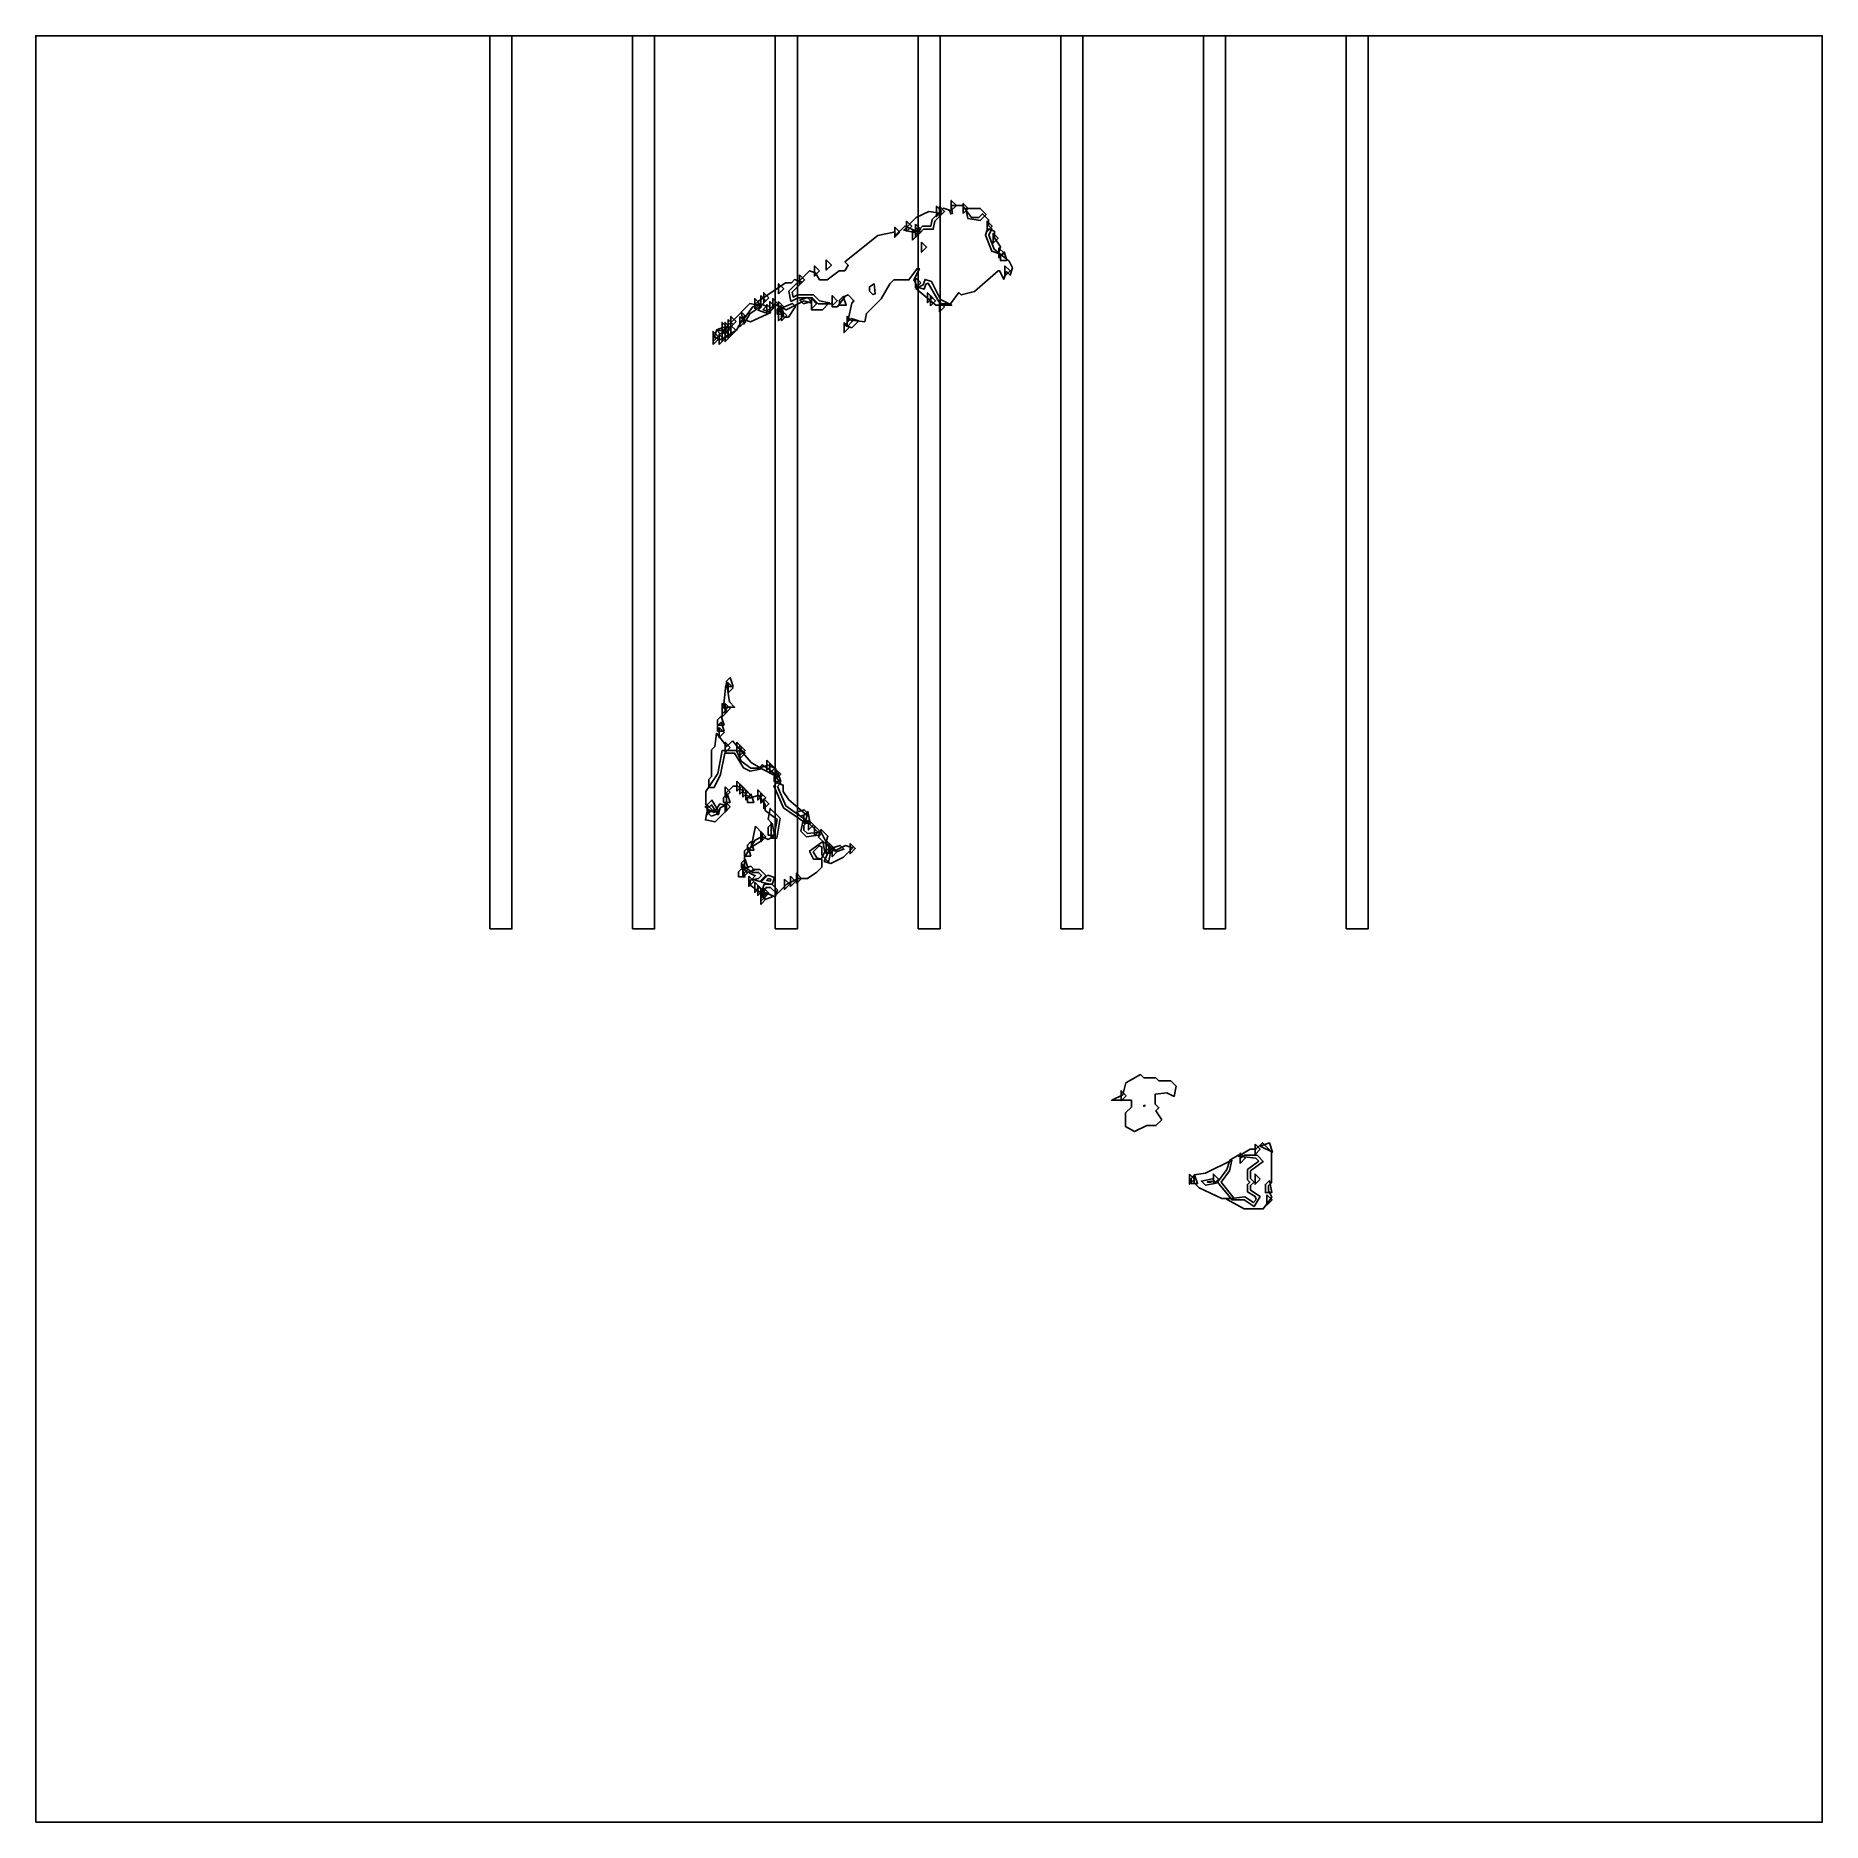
# Model space of a CAD drawing. Header units: millimetres. Extents: x 0 to 289, y 0 to 289.
import ezdxf

# ---------------------------------------------------------------- set-up
doc = ezdxf.new("R2010")
doc.units = ezdxf.units.MM
for name, color, linetype in [('CUT_OUTLINE', 5, 'Continuous'), ('CUT_SLOT', 1, 'Continuous'), ('ENG_D', 3, 'Continuous'), ('ENG_K', 2, 'Continuous'), ('ENG_L', 4, 'Continuous')]:
    doc.layers.add(name, color=color, linetype=linetype)

msp = doc.modelspace()

# ---------------------------------------------------------------- linework, layer by layer
at = {"layer": 'CUT_OUTLINE'}
msp.add_lwpolyline([(0, 0), (289.14, 0), (289.14, 289.14), (0, 289.14), (0, 0)], close=True, dxfattribs=at)
at = {"layer": 'CUT_SLOT'}
for points in [[(73.5, 144.57), (77.07, 144.57), (77.07, 289.14), (73.5, 289.14), (73.5, 144.57)], [(96.6, 144.57), (100.16, 144.57), (100.16, 289.14), (96.6, 289.14), (96.6, 144.57)], [(119.69, 144.57), (123.26, 144.57), (123.26, 289.14), (119.69, 289.14), (119.69, 144.57)], [(119.69, 144.57), (123.26, 144.57), (123.26, 289.14), (119.69, 289.14), (119.69, 144.57)], [(142.79, 144.57), (146.35, 144.57), (146.35, 289.14), (142.79, 289.14), (142.79, 144.57)], [(142.79, 144.57), (146.35, 144.57), (146.35, 289.14), (142.79, 289.14), (142.79, 144.57)], [(165.88, 144.57), (169.44, 144.57), (169.44, 289.14), (165.88, 289.14), (165.88, 144.57)], [(165.88, 144.57), (169.44, 144.57), (169.44, 289.14), (165.88, 289.14), (165.88, 144.57)], [(188.97, 144.57), (192.54, 144.57), (192.54, 289.14), (188.97, 289.14), (188.97, 144.57)], [(212.07, 144.57), (215.63, 144.57), (215.63, 289.14), (212.07, 289.14), (212.07, 144.57)]]:
    msp.add_lwpolyline(points, close=True, dxfattribs=at)
at = {"layer": 'ENG_D'}
for points in [[(143.7, 257.81), (143.12, 257.23), (142.64, 257.71), (142.24, 257.31), (140.47, 257.67), (142.5, 259.7), (144.53, 260.71), (146.77, 260.39), (145.51, 259.14), (145.25, 257.81), (143.7, 257.81)], [(146.25, 261.53), (147.08, 260.7), (146.25, 259.88), (146.25, 261.53)], [(149.01, 261.67), (148.18, 260.85), (148.18, 262.49), (149.01, 261.67)], [(150.11, 260.36), (150.11, 262.01), (150.93, 261.19), (150.11, 260.36)], [(152.85, 259.24), (150.87, 259.53), (150.54, 261.19), (152.86, 261.19), (153.82, 260.22), (152.85, 259.24)], [(141.92, 256.03), (141.92, 257.67), (142.74, 256.85), (141.92, 256.03)], [(143.22, 257.33), (142.4, 256.51), (142.4, 258.15), (143.22, 257.33)], [(155.17, 257.51), (155.17, 256.44), (156.16, 254.96), (155.8, 253.89), (154.75, 254.25), (153.71, 256.84), (154.05, 257.88), (155.17, 257.51)], [(153.97, 257.47), (153.97, 259.12), (154.79, 258.3), (153.97, 257.47)], [(143.36, 255.74), (144.19, 254.92), (143.36, 254.1), (143.36, 255.74)], [(155.89, 253.14), (155.89, 254.78), (156.72, 253.96), (155.89, 253.14)], [(157.19, 252.75), (156.13, 252.75), (156.13, 253.58), (156.72, 254.16), (157.19, 252.75)], [(156.86, 250.24), (156.86, 251.89), (157.68, 251.07), (156.86, 250.24)], [(124.35, 246.23), (121.44, 244.77), (119.56, 245.71), (118.13, 244.29), (116.9, 244.7), (117.42, 245.22), (116.45, 245.7), (116.95, 246.19), (121.36, 249.14), (122.3, 249.14), (122.82, 249.66), (124.05, 249.24), (122.42, 247.61), (122.58, 246.85), (123.31, 247.21), (125.87, 247.21), (126.86, 246.23), (128.43, 245.91), (127.32, 244.8), (125.53, 244.8), (125.53, 245.83), (124.35, 246.23)], [(123.61, 250.44), (124.43, 249.62), (123.61, 248.8), (123.61, 250.44)], [(143.22, 249.14), (142.4, 248.32), (142.4, 249.96), (143.22, 249.14)], [(142.44, 248.23), (143.65, 248.83), (143.93, 249.69), (144.98, 249.34), (146.43, 246.43), (148.24, 245.53), (145.69, 245.53), (142.44, 248.23)], [(114.19, 244.4), (115.58, 245.79), (117.48, 245.41), (115.59, 244.15), (114.58, 242.46), (114.19, 244.4)], [(128.91, 245.43), (128.91, 247.07), (129.73, 246.25), (128.91, 245.43)], [(130.11, 245.53), (130.11, 246.35), (130.7, 246.94), (131.17, 245.53), (130.11, 245.53)], [(112.04, 243.22), (112.86, 242.39), (112.04, 241.57), (112.04, 243.22)], [(113.34, 242.87), (112.52, 242.05), (112.52, 243.7), (113.34, 242.87)], [(113.97, 243.7), (114.79, 242.87), (113.97, 242.05), (113.97, 243.7)], [(120.58, 245.49), (121.05, 244.08), (119.99, 244.08), (119.99, 244.9), (120.58, 245.49)], [(121.54, 243.84), (120.71, 243.02), (120.71, 244.66), (121.54, 243.84)], [(132.1, 241.88), (130.87, 242.29), (131.97, 243.39), (133.21, 242.98), (132.1, 241.88)], [(109.63, 239.64), (109.63, 241.29), (110.45, 240.47), (109.63, 239.64)], [(111.38, 241.95), (112, 241.32), (110.77, 240.91), (110.15, 241.53), (111.38, 241.95)], [(111.08, 239.64), (111.08, 241.29), (111.9, 240.47), (111.08, 239.64)], [(112.38, 241.91), (111.56, 241.09), (111.56, 242.73), (112.38, 241.91)], [(112.04, 182.78), (112.04, 184.42), (112.86, 183.6), (112.04, 182.78)], [(111.08, 180.57), (111.9, 179.75), (111.08, 178.92), (111.08, 180.57)], [(111.56, 181.05), (112.38, 180.23), (111.56, 179.41), (111.56, 181.05)], [(111.41, 177.58), (110.35, 177.58), (110.35, 178.4), (110.94, 178.99), (111.41, 177.58)], [(110.59, 177.2), (111.42, 176.37), (110.59, 175.55), (110.59, 177.2)], [(112.38, 173.96), (111.56, 173.14), (111.56, 174.79), (112.38, 173.96)], [(114.31, 173.96), (113.49, 173.14), (113.49, 174.79), (114.31, 173.96)], [(113.97, 172.18), (113.97, 173.82), (114.79, 173), (113.97, 172.18)], [(127.22, 156.52), (127.22, 157.89), (126.8, 158.03), (125.84, 157.06), (126.42, 156.09), (127.22, 155.83), (127.22, 154.59), (126.41, 153.78), (124.88, 152.76), (123.42, 152.76), (121.58, 151.84), (119.99, 150.25), (118.93, 151.31), (118.21, 151.31), (117.67, 150.23), (115.65, 151.67), (115.65, 152.48), (116.98, 152.74), (117.48, 153.24), (117, 153.72), (116.07, 153.72), (114.69, 154.55), (114.69, 156.2), (116.45, 158.97), (117.58, 159.54), (118.54, 159.06), (119.53, 159.66), (119.97, 162.29), (118.06, 163.72), (118.06, 164.73), (117.01, 166.21), (115.59, 165.74), (113.63, 167.7), (112.86, 167.7), (111.8, 166.64), (111.8, 164.66), (110.79, 164.16), (110.43, 163.06), (109.35, 164.67), (108.91, 164.23), (108.43, 164.71), (108.43, 166.81), (110.37, 169.72), (111.12, 173.48), (113.4, 173.48), (114.16, 171.71), (115.73, 170.59), (117, 170.59), (117.55, 171.14), (119.2, 170.04), (120.55, 168.16), (120.04, 167.64), (121.39, 164.48), (124.94, 161.95), (124.33, 161.33), (124.33, 160.57), (124.9, 160), (127.12, 160.25), (128.68, 157.13), (128.33, 155.4), (127.22, 156.52)], [(118.31, 171.9), (119.13, 171.07), (118.31, 170.25), (118.31, 171.9)], [(119.61, 170.59), (118.79, 169.77), (118.79, 171.41), (119.61, 170.59)], [(119.75, 168.8), (119.75, 170.45), (120.57, 169.63), (119.75, 168.8)], [(108.67, 164.67), (109.49, 163.84), (108.67, 163.02), (108.67, 164.67)], [(109.32, 162.85), (108.7, 163.47), (109.94, 163.88), (110.56, 163.26), (109.32, 162.85)], [(125.02, 163.26), (123.78, 162.85), (123.16, 163.47), (124.39, 163.88), (125.02, 163.26)], [(125.05, 162.26), (125.87, 161.43), (125.05, 160.61), (125.05, 162.26)], [(119.18, 161.68), (119.56, 159.75), (118.55, 159.75), (118.55, 161.05), (119.18, 161.68)], [(126.84, 160.47), (126.02, 159.65), (126.02, 161.29), (126.84, 160.47)], [(128.42, 156.76), (128.42, 158.4), (129.25, 157.58), (128.42, 156.76)], [(128.91, 157.92), (129.73, 157.1), (128.91, 156.27), (128.91, 157.92)], [(128.94, 157.68), (130.18, 158.1), (130.8, 157.47), (129.56, 157.06), (128.94, 157.68)], [(131.8, 158.4), (132.62, 157.58), (131.8, 156.76), (131.8, 158.4)], [(115.27, 154.21), (114.45, 153.38), (114.45, 155.03), (115.27, 154.21)], [(118.16, 149.87), (117.34, 149.05), (117.34, 150.69), (118.16, 149.87)], [(118.65, 150.35), (117.82, 149.53), (117.82, 151.17), (118.65, 150.35)], [(118.87, 152.32), (118.96, 152.61), (118.61, 152.73), (118.31, 152.43), (118.87, 152.32)], [(176.47, 117.58), (175.65, 116.76), (175.65, 118.4), (176.47, 117.58)], [(197.54, 100.78), (197.38, 101.28), (196.13, 102.03), (196.13, 103.23), (196.51, 103.61), (196.13, 103.99), (196.13, 105.66), (197.93, 107.01), (197.47, 107.47), (194.67, 107.78), (196.55, 108.91), (197.48, 108.91), (198.54, 109.97), (199.99, 108.53), (199.99, 103.51), (199.5, 103.03), (199.5, 102.22), (200.03, 101.18), (198.66, 99.27), (195.59, 99.27), (192.7, 100.87), (195.71, 101.21), (197.06, 100.3), (197.54, 100.78)], [(193.57, 107.18), (193.22, 105.43), (191.86, 103.61), (193.98, 100.96), (191.98, 100.96), (188.28, 102.68), (187.46, 103.51), (187.46, 104.78), (189.31, 105.05), (193.57, 107.18)], [(194.93, 106.64), (194.93, 108.29), (195.75, 107.46), (194.93, 106.64)], [(186.73, 104.91), (187.56, 104.09), (186.73, 103.27), (186.73, 104.91)], [(190.25, 103.61), (190.39, 103.75), (189.63, 103.64), (189.63, 103.61), (190.25, 103.61)]]:
    msp.add_lwpolyline(points, close=True, dxfattribs=at)
at = {"layer": 'ENG_K'}
for points in [[(154.93, 257.19), (155.75, 256.37), (154.93, 255.55), (154.93, 257.19)], [(127.94, 252.85), (128.77, 252.03), (127.94, 251.21), (127.94, 252.85)], [(121.05, 243.6), (120.38, 244.92), (122.46, 245.81), (122.95, 245.31), (121.81, 243.6), (121.05, 243.6)], [(125.53, 246.59), (126.36, 245.77), (125.53, 244.94), (125.53, 246.59)], [(145.15, 246.73), (144.33, 245.91), (144.33, 247.55), (145.15, 246.73)], [(144.81, 245.43), (144.81, 247.07), (145.63, 246.25), (144.81, 245.43)], [(147.08, 245.28), (146.25, 244.46), (146.25, 246.11), (147.08, 245.28)], [(113.42, 241.5), (110.86, 239.96), (109.81, 240.31), (110.18, 241.43), (111.22, 241.43), (114.21, 244.42), (114.75, 243.88), (113.42, 241.5)], [(111.8, 184.67), (112.39, 185.25), (112.86, 183.84), (111.8, 183.84), (111.8, 184.67)], [(111.69, 184.08), (111.87, 184.08), (112.27, 181.31), (113.1, 180.47), (111.29, 180.47), (111.69, 184.08)], [(111.08, 179.41), (111.08, 181.05), (111.9, 180.23), (111.08, 179.41)], [(110.35, 177.44), (110.94, 178.02), (111.41, 176.61), (110.35, 176.61), (110.35, 177.44)], [(112.78, 175.04), (115.81, 171.5), (117.52, 170.48), (115.62, 170.1), (114.52, 170.65), (113.11, 173), (111.52, 173), (110.82, 169.55), (109.78, 167.46), (108.91, 167.46), (108.91, 168.76), (109.39, 169.24), (109.39, 173.58), (109.89, 174.08), (110.2, 176.26), (111.83, 174.09), (112.78, 175.04)], [(119.71, 170.52), (120.16, 169.15), (117.2, 170.64), (118.56, 171.09), (119.71, 170.52)], [(121, 164.17), (119.47, 167.75), (119.93, 168.22), (120.96, 167.87), (120.96, 166.81), (121.86, 165.45), (124.85, 162.96), (124.46, 161.78), (121, 164.17)], [(108.73, 163.96), (109.79, 163.43), (110.74, 164.85), (111.8, 164.5), (111.8, 163.74), (109.95, 161.9), (108.38, 162.21), (108.73, 163.96)], [(120.49, 162.48), (119.95, 159.27), (119.03, 159.27), (119.03, 161.82), (118.53, 162.32), (118.88, 164.09), (120.49, 162.48)], [(124.73, 159.49), (123.83, 160.39), (124.13, 161.92), (124.91, 161.92), (127.01, 159.82), (124.73, 159.49)], [(116.47, 161.2), (117.58, 160.09), (117.58, 158.89), (115.79, 157.82), (116.47, 161.2)], [(127.81, 158.34), (126.7, 159.44), (127.11, 160.68), (128.22, 159.57), (127.81, 158.34)], [(115.75, 156.37), (114.69, 156.37), (114.69, 157.2), (115.28, 157.78), (115.75, 156.37)], [(115.76, 158.75), (116.23, 157.34), (115.17, 157.34), (115.17, 158.16), (115.76, 158.75)], [(129.2, 157.15), (131.06, 158.08), (132.24, 157.68), (130.74, 156.18), (128.68, 155.15), (127.62, 155.51), (128.58, 157.76), (129.2, 157.15)], [(128.77, 157.58), (127.94, 156.76), (127.94, 158.4), (128.77, 157.58)], [(113.73, 153), (113.73, 153.82), (114.31, 154.41), (114.78, 153), (113.73, 153)], [(114.21, 154.45), (114.21, 155.27), (114.8, 155.86), (115.27, 154.45), (114.21, 154.45)], [(123.12, 151.94), (123.12, 153.58), (123.95, 152.76), (123.12, 151.94)], [(119.23, 149.76), (118, 149.35), (117.38, 149.97), (118.61, 150.39), (119.23, 149.76)], [(121.2, 152.62), (122.02, 151.8), (121.2, 150.97), (121.2, 152.62)], [(122.16, 153.1), (122.98, 152.28), (122.16, 151.46), (122.16, 153.1)], [(198.15, 109.43), (199.66, 109.94), (200.16, 108.43), (198.15, 109.43)], [(199.65, 103.86), (200.04, 101.92), (199.02, 101.92), (199.02, 103.23), (199.65, 103.86)], [(199.26, 101.54), (200.09, 100.72), (199.26, 99.89), (199.26, 101.54)]]:
    msp.add_lwpolyline(points, close=True, dxfattribs=at)
at = {"layer": 'ENG_L'}
for points in [[(130.94, 251.07), (131.49, 251.99), (130.96, 252.53), (136.27, 256.83), (138.86, 257.35), (139.27, 256.95), (140.66, 258.34), (142.68, 257.47), (143.5, 258.3), (144.85, 258.3), (145.07, 259.38), (146.91, 261.22), (147.89, 260.9), (148.09, 260.29), (148.39, 260.38), (148.13, 261.67), (149.99, 261.67), (151.44, 259.74), (152.66, 259.74), (153.24, 260.32), (154.21, 259.36), (154.21, 258.4), (154.74, 257.86), (154.23, 256.84), (155.13, 254.59), (157.53, 252.67), (158.08, 251.57), (157.68, 250.38), (157.1, 250.97), (157.07, 250.94), (156.66, 249.72), (155.98, 251.07), (155.74, 251.07), (151.91, 247.72), (149.8, 247.19), (149.41, 247.57), (148.06, 245.77), (146.36, 245.77), (144.46, 249.09), (144.04, 248.95), (143.76, 248.11), (142.71, 248.46), (142.13, 249.62), (143.02, 251.41), (142.73, 251.51), (141.32, 249.62), (138.89, 249.62), (138.25, 248.99), (136.81, 246.58), (134.43, 244.2), (134.16, 242.85), (131.51, 243.15), (132.06, 245.88), (132.42, 246.25), (131.49, 247.18), (130.98, 247.01), (129.75, 245.28), (128.91, 245.28), (128.91, 245.91), (128.77, 245.77), (126.64, 245.77), (125.67, 246.73), (123.42, 246.73), (122.23, 246.13), (121.9, 247.77), (125.23, 251.1), (126.18, 250.79), (126.87, 249.62), (128.1, 249.62), (130.03, 251.07), (130.94, 251.07)], [(146.6, 260.7), (145.77, 259.88), (145.77, 261.53), (146.6, 260.7)], [(139.85, 257.33), (139.03, 256.51), (139.03, 258.15), (139.85, 257.33)], [(140.95, 257.47), (140.95, 259.12), (141.78, 258.3), (140.95, 257.47)], [(142.4, 258.64), (143.22, 257.81), (142.4, 256.99), (142.4, 258.64)], [(126.84, 251.07), (126.02, 250.24), (126.02, 251.89), (126.84, 251.07)], [(120.23, 247.35), (120.23, 249), (121.06, 248.18), (120.23, 247.35)], [(134.93, 247.79), (135.48, 247.25), (135.87, 247.38), (135.7, 248.98), (134.93, 248.52), (134.93, 247.79)], [(117.68, 244.8), (117.71, 244.77), (118.96, 244.36), (115.67, 242.86), (114.55, 243.23), (115.98, 245.23), (117.08, 245.79), (118.27, 245.39), (117.68, 244.8)], [(116.38, 244.94), (116.38, 246.59), (117.2, 245.77), (116.38, 244.94)], [(117.34, 247.07), (118.16, 246.25), (117.34, 245.43), (117.34, 247.07)], [(118.65, 246.73), (117.82, 245.91), (117.82, 247.55), (118.65, 246.73)], [(119.61, 245.28), (118.79, 244.46), (118.79, 246.11), (119.61, 245.28)], [(120.09, 245.77), (119.27, 244.94), (119.27, 246.59), (120.09, 245.77)], [(120.23, 246.11), (121.06, 245.28), (120.23, 244.46), (120.23, 246.11)], [(124.26, 245.73), (123.64, 246.35), (124.88, 246.76), (125.5, 246.14), (124.26, 245.73)], [(118.31, 243.98), (118.31, 245.63), (119.13, 244.8), (118.31, 243.98)], [(120.23, 244.66), (121.06, 243.84), (120.23, 243.02), (120.23, 244.66)], [(131.32, 242.05), (131.32, 243.7), (132.14, 242.87), (131.32, 242.05)], [(109.63, 239.16), (109.63, 240.81), (110.45, 239.98), (109.63, 239.16)], [(110.59, 239.16), (110.59, 240.81), (111.42, 239.98), (110.59, 239.16)], [(111.9, 241.91), (111.08, 241.09), (111.08, 242.73), (111.9, 241.91)], [(112.38, 240.47), (111.56, 239.64), (111.56, 241.29), (112.38, 240.47)], [(112.04, 241.77), (112.86, 240.95), (112.04, 240.12), (112.04, 241.77)], [(112.52, 240.61), (112.52, 242.25), (113.34, 241.43), (112.52, 240.61)], [(130.83, 242.73), (131.66, 241.91), (130.83, 241.09), (130.83, 242.73)], [(113.97, 172.66), (113.97, 174.3), (114.79, 173.48), (113.97, 172.66)], [(113.49, 168.52), (114.31, 167.7), (113.49, 166.88), (113.49, 168.52)], [(114.79, 167.22), (113.97, 166.39), (113.97, 168.04), (114.79, 167.22)], [(120.1, 169.83), (120.57, 168.42), (119.51, 168.42), (119.51, 169.24), (120.1, 169.83)], [(109.05, 163.6), (108.33, 164.33), (109.44, 165.44), (110.54, 163.6), (109.05, 163.6)], [(111.9, 166.46), (112.37, 165.05), (111.32, 165.05), (111.32, 165.87), (111.9, 166.46)], [(111.56, 167.56), (112.38, 166.74), (111.56, 165.91), (111.56, 167.56)], [(111.56, 165.15), (112.38, 164.33), (111.56, 163.5), (111.56, 165.15)], [(114.45, 165.91), (114.45, 167.56), (115.27, 166.74), (114.45, 165.91)], [(114.93, 165.43), (114.93, 167.08), (115.75, 166.25), (114.93, 165.43)], [(115.76, 166.46), (116.23, 165.05), (115.17, 165.05), (115.17, 165.87), (115.76, 166.46)], [(117.68, 166.25), (116.86, 165.43), (116.86, 167.08), (117.68, 166.25)], [(117.34, 166.59), (118.16, 165.77), (117.34, 164.95), (117.34, 166.59)], [(117.82, 163.99), (117.82, 165.63), (118.65, 164.81), (117.82, 163.99)], [(124.33, 161.68), (124.33, 162.98), (124.96, 163.61), (125.35, 161.68), (124.33, 161.68)], [(117.34, 160.33), (118.16, 159.51), (117.34, 158.68), (117.34, 160.33)], [(127.38, 158.71), (127.71, 157.06), (127.13, 155.89), (125.87, 155.89), (125.23, 157.17), (127.38, 158.71)], [(128.77, 158.06), (127.94, 157.24), (127.94, 158.88), (128.77, 158.06)], [(114.45, 152.9), (114.45, 154.55), (115.27, 153.72), (114.45, 152.9)], [(116.34, 154.1), (115.11, 153.69), (114.49, 154.31), (115.72, 154.72), (116.34, 154.1)], [(117.2, 154.21), (118.16, 153.24), (117.17, 152.24), (115.93, 152.66), (116.45, 153.18), (115.49, 153.66), (116.04, 154.21), (117.2, 154.21)], [(117.33, 152.13), (118.48, 153.28), (119.57, 152.91), (119.19, 151.76), (117.33, 152.13)], [(116.24, 152.28), (115.41, 151.46), (115.41, 153.1), (116.24, 152.28)], [(117.2, 151.31), (116.38, 150.49), (116.38, 152.14), (117.2, 151.31)], [(117.68, 150.83), (116.86, 150.01), (116.86, 151.66), (117.68, 150.83)], [(117.34, 149.53), (117.34, 151.17), (118.16, 150.35), (117.34, 149.53)], [(117.89, 151.8), (119.13, 151.8), (120.03, 150.9), (119.66, 149.79), (117.52, 150.7), (117.89, 151.8)], [(117.34, 148.56), (117.34, 150.21), (118.16, 149.39), (117.34, 148.56)], [(182.23, 113.7), (181.29, 112.76), (179.8, 112.76), (177.81, 111.77), (176.37, 112.63), (176.37, 114.79), (177.34, 115.75), (177.34, 116.86), (174.15, 116.86), (175.93, 117.75), (176.41, 119.67), (178.82, 121.01), (179.36, 120.47), (181.29, 120.47), (181.77, 119.99), (183.7, 119.99), (184.59, 119.11), (184.26, 117.47), (183.08, 118.06), (181.19, 117.85), (181.19, 116.24), (181.77, 115.65), (181.26, 115.14), (182.23, 113.7)], [(179.58, 116.07), (179.33, 115.98), (179.37, 115.86), (179.58, 116.07)], [(196.61, 104.19), (197.19, 103.61), (196.61, 103.03), (196.61, 102.29), (198.14, 101.27), (197.17, 99.65), (195.58, 100.72), (193.61, 100.72), (191.25, 103.6), (192.78, 105.65), (193.28, 107.14), (194.72, 108.01), (195.17, 107.56), (195.55, 107.94), (197.68, 107.94), (198.67, 106.95), (196.61, 105.41), (196.61, 104.19)], [(197.34, 109.73), (198.16, 108.91), (197.34, 108.09), (197.34, 109.73)], [(186.98, 104.19), (187.56, 104.78), (188.03, 103.37), (186.98, 103.37), (186.98, 104.19)], [(190.43, 104.11), (191.08, 103.46), (189.31, 103.1), (188.65, 103.76), (190.43, 104.11)], [(190.59, 103.27), (190.59, 104.91), (191.41, 104.09), (190.59, 103.27)], [(198.16, 104.09), (197.34, 103.27), (197.34, 104.91), (198.16, 104.09)]]:
    msp.add_lwpolyline(points, close=True, dxfattribs=at)

doc.saveas('drawing.dxf')
